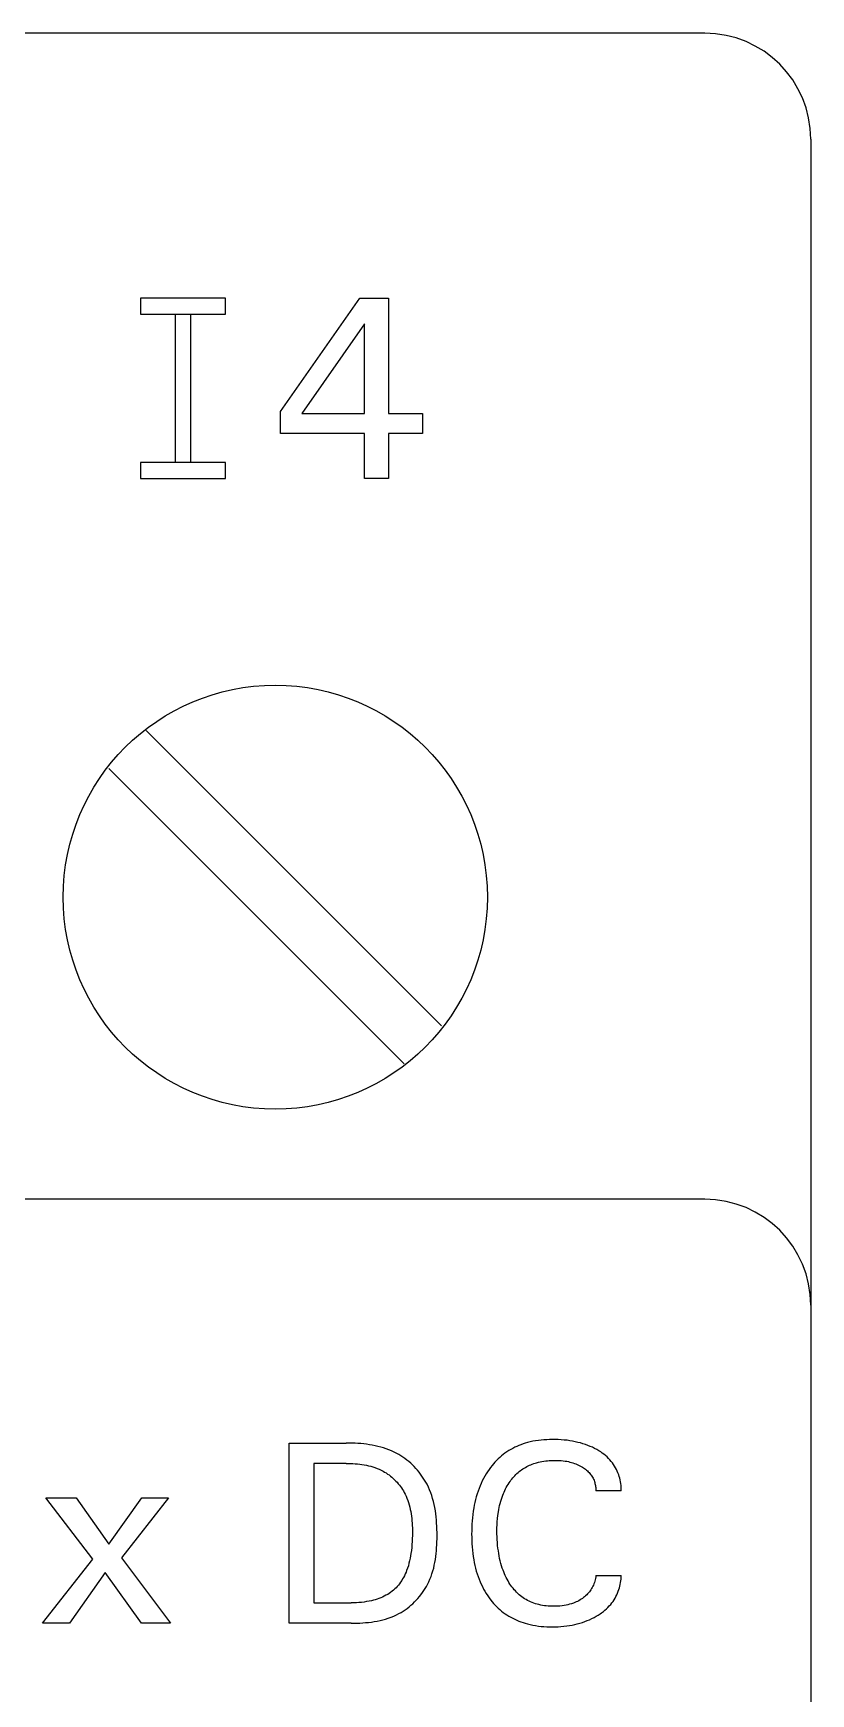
# Model space of a CAD drawing. Extents: x 0 to 420, y 0 to 297.
# Drawn here: x 186.97 to 194.3, y 234.33 to 250 of the extents above; entities that cross this region are included whole.
import ezdxf

# ---------------------------------------------------------------- set-up
doc = ezdxf.new("R2010")
doc.units = 0
doc.header["$LTSCALE"] = 23.1
doc.layers.add('10000_FRONT', color=7, linetype='CONTINUOUS')

msp = doc.modelspace()

# ---------------------------------------------------------------- linework, layer by layer
at = {"layer": '10000_FRONT', "color": 7, "linetype": 'CONTINUOUS'}
for p, q in [((193.3, 250), (159.8, 250)), ((194.3, 249), (194.3, 161)), ((187.98, 247.5), (187.98, 247.35)), ((188.78, 247.5), (187.98, 247.5)), ((188.78, 247.35), (188.78, 247.5)), ((189.3, 246.43), (190.049, 247.5)), ((190.049, 247.5), (190.318, 247.5)), ((190.318, 247.5), (190.318, 246.411)), ((187.98, 247.35), (188.78, 247.35)), ((188.305, 247.35), (188.305, 245.95)), ((188.455, 245.95), (188.455, 247.35)), ((190.09, 247.258), (189.499, 246.411)), ((190.09, 246.411), (190.09, 247.258)), ((189.3, 246.225), (189.3, 246.43)), ((189.499, 246.411), (190.09, 246.411)), ((190.318, 246.411), (190.64, 246.411)), ((190.64, 246.411), (190.64, 246.225)), ((190.09, 246.225), (189.3, 246.225)), ((190.09, 245.8), (190.09, 246.225)), ((190.318, 246.225), (190.318, 245.8)), ((190.64, 246.225), (190.318, 246.225)), ((187.98, 245.95), (187.98, 245.8)), ((188.78, 245.95), (187.98, 245.95)), ((188.78, 245.8), (188.78, 245.95)), ((187.98, 245.8), (188.78, 245.8)), ((190.318, 245.8), (190.09, 245.8)), ((190.818, 240.636), (188.033, 243.421)), ((187.682, 243.064), (190.467, 240.279)), ((193.3, 239), (159.8, 239)), ((189.382, 235), (189.382, 236.7)), ((189.382, 236.7), (189.92, 236.7)), ((189.948, 236.7), (189.92, 236.7)), ((189.975, 236.699), (189.948, 236.7)), ((190.002, 236.698), (189.975, 236.699)), ((191.628, 236.705), (191.607, 236.699)), ((191.653, 236.711), (191.628, 236.705)), ((191.679, 236.717), (191.653, 236.711)), ((191.705, 236.721), (191.679, 236.717)), ((191.731, 236.725), (191.705, 236.721)), ((191.757, 236.728), (191.731, 236.725)), ((191.784, 236.731), (191.757, 236.728)), ((191.81, 236.732), (191.784, 236.731)), ((191.836, 236.733), (191.81, 236.732)), ((191.863, 236.734), (191.836, 236.733)), ((191.891, 236.734), (191.863, 236.734)), ((191.918, 236.733), (191.891, 236.734)), ((191.946, 236.731), (191.918, 236.733)), ((191.974, 236.729), (191.946, 236.731)), ((192.002, 236.726), (191.974, 236.729)), ((192.029, 236.722), (192.002, 236.726)), ((192.054, 236.718), (192.029, 236.722)), ((192.079, 236.713), (192.054, 236.718)), ((192.103, 236.707), (192.079, 236.713)), ((192.128, 236.701), (192.103, 236.707)), ((192.152, 236.694), (192.128, 236.701)), ((190.029, 236.697), (190.002, 236.698)), ((190.056, 236.695), (190.029, 236.697)), ((190.084, 236.692), (190.056, 236.695)), ((190.111, 236.689), (190.084, 236.692)), ((190.138, 236.685), (190.111, 236.689)), ((190.165, 236.68), (190.138, 236.685)), ((190.192, 236.675), (190.165, 236.68)), ((190.218, 236.669), (190.192, 236.675)), ((190.245, 236.662), (190.218, 236.669)), ((190.271, 236.655), (190.245, 236.662)), ((190.297, 236.646), (190.271, 236.655)), ((190.322, 236.637), (190.297, 236.646)), ((190.347, 236.627), (190.322, 236.637)), ((190.372, 236.615), (190.347, 236.627)), ((190.396, 236.603), (190.372, 236.615)), ((190.416, 236.592), (190.396, 236.603)), ((190.435, 236.58), (190.416, 236.592)), ((190.454, 236.567), (190.435, 236.58)), ((190.473, 236.554), (190.454, 236.567)), ((190.491, 236.54), (190.473, 236.554)), ((191.351, 236.55), (191.336, 236.535)), ((191.367, 236.565), (191.351, 236.55)), ((191.383, 236.579), (191.367, 236.565)), ((191.399, 236.592), (191.383, 236.579)), ((191.416, 236.605), (191.399, 236.592)), ((191.434, 236.617), (191.416, 236.605)), ((191.452, 236.629), (191.434, 236.617)), ((191.47, 236.64), (191.452, 236.629)), ((191.489, 236.65), (191.47, 236.64)), ((191.508, 236.66), (191.489, 236.65)), ((191.527, 236.669), (191.508, 236.66)), ((191.547, 236.677), (191.527, 236.669)), ((191.567, 236.685), (191.547, 236.677)), ((191.587, 236.692), (191.567, 236.685)), ((191.607, 236.699), (191.587, 236.692)), ((192.176, 236.686), (192.152, 236.694)), ((192.198, 236.678), (192.176, 236.686)), ((192.219, 236.669), (192.198, 236.678)), ((192.241, 236.66), (192.219, 236.669)), ((192.262, 236.649), (192.241, 236.66)), ((192.282, 236.638), (192.262, 236.649)), ((192.302, 236.627), (192.282, 236.638)), ((192.319, 236.616), (192.302, 236.627)), ((192.334, 236.605), (192.319, 236.616)), ((192.35, 236.594), (192.334, 236.605)), ((192.365, 236.582), (192.35, 236.594)), ((192.379, 236.569), (192.365, 236.582)), ((192.393, 236.556), (192.379, 236.569)), ((192.406, 236.542), (192.393, 236.556)), ((189.614, 236.507), (189.614, 235.193)), ((189.92, 236.507), (189.614, 236.507)), ((189.92, 236.507), (189.941, 236.507)), ((189.941, 236.507), (189.962, 236.507)), ((189.962, 236.507), (189.983, 236.506)), ((189.983, 236.506), (190.004, 236.504)), ((190.004, 236.504), (190.025, 236.503)), ((190.025, 236.503), (190.046, 236.5)), ((190.046, 236.5), (190.067, 236.498)), ((190.067, 236.498), (190.088, 236.494)), ((190.088, 236.494), (190.109, 236.491)), ((190.109, 236.491), (190.13, 236.486)), ((190.13, 236.486), (190.15, 236.481)), ((190.15, 236.481), (190.17, 236.475)), ((190.17, 236.475), (190.19, 236.469)), ((190.19, 236.469), (190.21, 236.461)), ((190.21, 236.461), (190.229, 236.453)), ((190.229, 236.453), (190.248, 236.445)), ((190.248, 236.445), (190.267, 236.435)), ((190.267, 236.435), (190.281, 236.427)), ((190.281, 236.427), (190.295, 236.418)), ((190.295, 236.418), (190.309, 236.408)), ((190.309, 236.408), (190.323, 236.399)), ((190.323, 236.399), (190.336, 236.388)), ((190.336, 236.388), (190.349, 236.377)), ((190.509, 236.525), (190.491, 236.54)), ((190.527, 236.51), (190.509, 236.525)), ((190.544, 236.494), (190.527, 236.51)), ((190.56, 236.478), (190.544, 236.494)), ((190.576, 236.461), (190.56, 236.478)), ((190.591, 236.444), (190.576, 236.461)), ((190.606, 236.426), (190.591, 236.444)), ((190.62, 236.408), (190.606, 236.426)), ((190.633, 236.389), (190.62, 236.408)), ((190.646, 236.37), (190.633, 236.389)), ((191.226, 236.387), (191.214, 236.365)), ((191.238, 236.409), (191.226, 236.387)), ((191.252, 236.43), (191.238, 236.409)), ((191.266, 236.451), (191.252, 236.43)), ((191.281, 236.471), (191.266, 236.451)), ((191.294, 236.488), (191.281, 236.471)), ((191.307, 236.504), (191.294, 236.488)), ((191.322, 236.52), (191.307, 236.504)), ((191.336, 236.535), (191.322, 236.52)), ((191.499, 236.382), (191.509, 236.392)), ((191.509, 236.392), (191.519, 236.403)), ((191.519, 236.403), (191.529, 236.412)), ((191.529, 236.412), (191.54, 236.422)), ((191.54, 236.422), (191.551, 236.431)), ((191.551, 236.431), (191.562, 236.44)), ((191.562, 236.44), (191.573, 236.448)), ((191.573, 236.448), (191.585, 236.456)), ((191.585, 236.456), (191.597, 236.464)), ((191.597, 236.464), (191.609, 236.471)), ((191.609, 236.471), (191.622, 236.478)), ((191.622, 236.478), (191.635, 236.485)), ((191.635, 236.485), (191.648, 236.491)), ((191.648, 236.491), (191.661, 236.496)), ((191.661, 236.496), (191.674, 236.502)), ((191.674, 236.502), (191.687, 236.507)), ((191.687, 236.507), (191.701, 236.511)), ((191.701, 236.511), (191.714, 236.515)), ((191.714, 236.515), (191.731, 236.52)), ((191.731, 236.52), (191.748, 236.524)), ((191.748, 236.524), (191.765, 236.527)), ((191.765, 236.527), (191.783, 236.53)), ((191.783, 236.53), (191.8, 236.532)), ((191.8, 236.532), (191.817, 236.534)), ((191.817, 236.534), (191.834, 236.536)), ((191.834, 236.536), (191.852, 236.537)), ((191.852, 236.537), (191.869, 236.537)), ((191.869, 236.537), (191.887, 236.537)), ((191.887, 236.537), (191.906, 236.537)), ((191.906, 236.537), (191.926, 236.536)), ((191.926, 236.536), (191.946, 236.535)), ((191.946, 236.535), (191.965, 236.533)), ((191.965, 236.533), (191.985, 236.53)), ((191.985, 236.53), (191.999, 236.528)), ((191.999, 236.528), (192.014, 236.525)), ((192.014, 236.525), (192.029, 236.521)), ((192.029, 236.521), (192.043, 236.517)), ((192.043, 236.517), (192.057, 236.513)), ((192.057, 236.513), (192.071, 236.508)), ((192.071, 236.508), (192.085, 236.504)), ((192.085, 236.504), (192.097, 236.498)), ((192.097, 236.498), (192.11, 236.492)), ((192.11, 236.492), (192.123, 236.486)), ((192.123, 236.486), (192.135, 236.479)), ((192.135, 236.479), (192.147, 236.472)), ((192.147, 236.472), (192.157, 236.466)), ((192.157, 236.466), (192.166, 236.46)), ((192.166, 236.46), (192.176, 236.453)), ((192.176, 236.453), (192.185, 236.446)), ((192.185, 236.446), (192.193, 236.438)), ((192.193, 236.438), (192.202, 236.43)), ((192.202, 236.43), (192.21, 236.422)), ((192.21, 236.422), (192.217, 236.413)), ((192.217, 236.413), (192.224, 236.405)), ((192.224, 236.405), (192.23, 236.396)), ((192.23, 236.396), (192.236, 236.387)), ((192.236, 236.387), (192.242, 236.378)), ((192.419, 236.527), (192.406, 236.542)), ((192.43, 236.513), (192.419, 236.527)), ((192.44, 236.498), (192.43, 236.513)), ((192.45, 236.483), (192.44, 236.498)), ((192.459, 236.468), (192.45, 236.483)), ((192.468, 236.452), (192.459, 236.468)), ((192.475, 236.435), (192.468, 236.452)), ((192.482, 236.419), (192.475, 236.435)), ((192.489, 236.402), (192.482, 236.419)), ((192.494, 236.385), (192.489, 236.402)), ((190.349, 236.377), (190.362, 236.366)), ((190.362, 236.366), (190.374, 236.354)), ((190.374, 236.354), (190.386, 236.342)), ((190.386, 236.342), (190.398, 236.33)), ((190.398, 236.33), (190.409, 236.317)), ((190.409, 236.317), (190.42, 236.304)), ((190.42, 236.304), (190.43, 236.29)), ((190.43, 236.29), (190.44, 236.277)), ((190.44, 236.277), (190.449, 236.262)), ((190.449, 236.262), (190.458, 236.248)), ((190.458, 236.248), (190.466, 236.233)), ((190.466, 236.233), (190.474, 236.219)), ((190.658, 236.351), (190.646, 236.37)), ((190.67, 236.331), (190.658, 236.351)), ((190.681, 236.311), (190.67, 236.331)), ((190.694, 236.285), (190.681, 236.311)), ((190.705, 236.259), (190.694, 236.285)), ((190.716, 236.231), (190.705, 236.259)), ((190.726, 236.204), (190.716, 236.231)), ((191.162, 236.246), (191.154, 236.22)), ((191.172, 236.272), (191.162, 236.246)), ((191.182, 236.297), (191.172, 236.272)), ((191.192, 236.32), (191.182, 236.297)), ((191.202, 236.343), (191.192, 236.32)), ((191.214, 236.365), (191.202, 236.343)), ((191.402, 236.223), (191.408, 236.238)), ((191.408, 236.238), (191.415, 236.253)), ((191.415, 236.253), (191.422, 236.268)), ((191.422, 236.268), (191.429, 236.282)), ((191.429, 236.282), (191.437, 236.296)), ((191.437, 236.296), (191.446, 236.31)), ((191.446, 236.31), (191.455, 236.324)), ((191.455, 236.324), (191.464, 236.337)), ((191.464, 236.337), (191.472, 236.349)), ((191.472, 236.349), (191.481, 236.36)), ((191.481, 236.36), (191.49, 236.371)), ((191.49, 236.371), (191.499, 236.382)), ((192.242, 236.378), (192.247, 236.369)), ((192.247, 236.369), (192.251, 236.359)), ((192.251, 236.359), (192.256, 236.349)), ((192.256, 236.349), (192.259, 236.339)), ((192.259, 236.339), (192.263, 236.329)), ((192.263, 236.329), (192.265, 236.32)), ((192.265, 236.32), (192.268, 236.31)), ((192.268, 236.31), (192.27, 236.3)), ((192.27, 236.3), (192.271, 236.29)), ((192.271, 236.29), (192.273, 236.28)), ((192.273, 236.28), (192.273, 236.27)), ((192.273, 236.27), (192.274, 236.259)), ((192.274, 236.259), (192.273, 236.249)), ((192.512, 236.249), (192.273, 236.249)), ((192.499, 236.369), (192.494, 236.385)), ((192.503, 236.352), (192.499, 236.369)), ((192.506, 236.335), (192.503, 236.352)), ((192.509, 236.318), (192.506, 236.335)), ((192.511, 236.301), (192.509, 236.318)), ((192.512, 236.284), (192.511, 236.301)), ((192.512, 236.267), (192.512, 236.284)), ((192.512, 236.249), (192.512, 236.267)), ((187.531, 235.606), (187.087, 236.184)), ((187.087, 236.184), (187.373, 236.184)), ((187.373, 236.184), (187.681, 235.747)), ((187.681, 235.747), (187.993, 236.184)), ((188.243, 236.184), (187.799, 235.617)), ((187.993, 236.184), (188.243, 236.184)), ((190.474, 236.219), (190.484, 236.199)), ((190.484, 236.199), (190.492, 236.179)), ((190.492, 236.179), (190.5, 236.159)), ((190.5, 236.159), (190.507, 236.138)), ((190.507, 236.138), (190.513, 236.118)), ((190.513, 236.118), (190.519, 236.097)), ((190.519, 236.097), (190.523, 236.075)), ((190.523, 236.075), (190.528, 236.054)), ((190.734, 236.176), (190.726, 236.204)), ((190.742, 236.148), (190.734, 236.176)), ((190.749, 236.12), (190.742, 236.148)), ((190.755, 236.091), (190.749, 236.12)), ((190.76, 236.062), (190.755, 236.091)), ((191.122, 236.088), (191.117, 236.057)), ((191.127, 236.115), (191.122, 236.088)), ((191.133, 236.141), (191.127, 236.115)), ((191.139, 236.168), (191.133, 236.141)), ((191.146, 236.194), (191.139, 236.168)), ((191.154, 236.22), (191.146, 236.194)), ((191.358, 236.072), (191.362, 236.092)), ((191.362, 236.092), (191.366, 236.112)), ((191.366, 236.112), (191.371, 236.131)), ((191.371, 236.131), (191.376, 236.151)), ((191.376, 236.151), (191.382, 236.17)), ((191.382, 236.17), (191.389, 236.189)), ((191.389, 236.189), (191.396, 236.208)), ((191.396, 236.208), (191.402, 236.223)), ((190.528, 236.054), (190.531, 236.033)), ((190.531, 236.033), (190.534, 236.011)), ((190.534, 236.011), (190.537, 235.989)), ((190.537, 235.989), (190.539, 235.967)), ((190.539, 235.967), (190.541, 235.945)), ((190.541, 235.945), (190.542, 235.924)), ((190.542, 235.924), (190.543, 235.902)), ((190.764, 236.033), (190.76, 236.062)), ((190.767, 236.004), (190.764, 236.033)), ((190.77, 235.974), (190.767, 236.004)), ((190.772, 235.945), (190.77, 235.974)), ((190.774, 235.915), (190.772, 235.945)), ((191.105, 235.935), (191.104, 235.904)), ((191.107, 235.965), (191.105, 235.935)), ((191.11, 235.996), (191.107, 235.965)), ((191.113, 236.027), (191.11, 235.996)), ((191.117, 236.057), (191.113, 236.027)), ((191.341, 235.899), (191.342, 235.929)), ((191.342, 235.929), (191.344, 235.958)), ((191.344, 235.958), (191.346, 235.987)), ((191.346, 235.987), (191.349, 236.016)), ((191.349, 236.016), (191.355, 236.052)), ((191.355, 236.052), (191.358, 236.072)), ((190.541, 235.772), (190.539, 235.744)), ((190.542, 235.801), (190.541, 235.772)), ((190.543, 235.829), (190.542, 235.801)), ((190.543, 235.902), (190.543, 235.88)), ((190.543, 235.88), (190.543, 235.858)), ((190.543, 235.858), (190.543, 235.829)), ((190.775, 235.885), (190.774, 235.915)), ((190.774, 235.741), (190.775, 235.769)), ((190.776, 235.855), (190.775, 235.885)), ((190.775, 235.769), (190.776, 235.797)), ((190.776, 235.825), (190.776, 235.855)), ((190.776, 235.797), (190.776, 235.825)), ((191.103, 235.873), (191.102, 235.842)), ((191.102, 235.842), (191.103, 235.812)), ((191.104, 235.904), (191.103, 235.873)), ((191.103, 235.812), (191.104, 235.781)), ((191.104, 235.781), (191.105, 235.75)), ((191.341, 235.87), (191.341, 235.899)), ((191.341, 235.843), (191.341, 235.87)), ((191.342, 235.816), (191.341, 235.843)), ((191.343, 235.789), (191.342, 235.816)), ((191.345, 235.762), (191.343, 235.789)), ((191.347, 235.735), (191.345, 235.762)), ((187.054, 235), (187.531, 235.606)), ((187.799, 235.617), (188.263, 235)), ((190.522, 235.613), (190.517, 235.589)), ((190.526, 235.636), (190.522, 235.613)), ((190.53, 235.659), (190.526, 235.636)), ((190.534, 235.688), (190.53, 235.659)), ((190.537, 235.716), (190.534, 235.688)), ((190.539, 235.744), (190.537, 235.716)), ((190.76, 235.602), (190.764, 235.629)), ((190.764, 235.629), (190.767, 235.657)), ((190.767, 235.657), (190.77, 235.685)), ((190.77, 235.685), (190.772, 235.713)), ((190.772, 235.713), (190.774, 235.741)), ((191.105, 235.75), (191.107, 235.72)), ((191.107, 235.72), (191.11, 235.689)), ((191.11, 235.689), (191.113, 235.659)), ((191.113, 235.659), (191.117, 235.629)), ((191.117, 235.629), (191.122, 235.598)), ((191.35, 235.708), (191.347, 235.735)), ((191.354, 235.682), (191.35, 235.708)), ((191.357, 235.658), (191.354, 235.682)), ((191.361, 235.635), (191.357, 235.658)), ((191.366, 235.611), (191.361, 235.635)), ((191.371, 235.588), (191.366, 235.611)), ((187.647, 235.48), (187.31, 235)), ((187.987, 235), (187.647, 235.48)), ((190.468, 235.449), (190.46, 235.433)), ((190.476, 235.465), (190.468, 235.449)), ((190.483, 235.481), (190.476, 235.465)), ((190.489, 235.498), (190.483, 235.481)), ((190.497, 235.52), (190.489, 235.498)), ((190.505, 235.543), (190.497, 235.52)), ((190.511, 235.566), (190.505, 235.543)), ((190.517, 235.589), (190.511, 235.566)), ((190.719, 235.442), (190.728, 235.468)), ((190.728, 235.468), (190.736, 235.494)), ((190.736, 235.494), (190.744, 235.521)), ((190.744, 235.521), (190.75, 235.547)), ((190.75, 235.547), (190.755, 235.574)), ((190.755, 235.574), (190.76, 235.602)), ((191.122, 235.598), (191.127, 235.572)), ((191.127, 235.572), (191.133, 235.545)), ((191.133, 235.545), (191.139, 235.519)), ((191.139, 235.519), (191.146, 235.493)), ((191.146, 235.493), (191.154, 235.467)), ((191.154, 235.467), (191.163, 235.441)), ((191.377, 235.565), (191.371, 235.588)), ((191.384, 235.542), (191.377, 235.565)), ((191.391, 235.52), (191.384, 235.542)), ((191.398, 235.502), (191.391, 235.52)), ((191.404, 235.485), (191.398, 235.502)), ((191.411, 235.467), (191.404, 235.485)), ((191.419, 235.45), (191.411, 235.467)), ((191.427, 235.433), (191.419, 235.45)), ((192.273, 235.451), (192.272, 235.437)), ((192.273, 235.451), (192.512, 235.451)), ((192.512, 235.434), (192.512, 235.451)), ((190.338, 235.292), (190.324, 235.282)), ((190.351, 235.302), (190.338, 235.292)), ((190.364, 235.313), (190.351, 235.302)), ((190.376, 235.324), (190.364, 235.313)), ((190.389, 235.336), (190.376, 235.324)), ((190.4, 235.348), (190.389, 235.336)), ((190.411, 235.36), (190.4, 235.348)), ((190.422, 235.373), (190.411, 235.36)), ((190.432, 235.388), (190.422, 235.373)), ((190.442, 235.403), (190.432, 235.388)), ((190.451, 235.418), (190.442, 235.403)), ((190.46, 235.433), (190.451, 235.418)), ((190.638, 235.289), (190.651, 235.308)), ((190.651, 235.308), (190.663, 235.327)), ((190.663, 235.327), (190.675, 235.347)), ((190.675, 235.347), (190.686, 235.367)), ((190.686, 235.367), (190.698, 235.391)), ((190.698, 235.391), (190.709, 235.417)), ((190.709, 235.417), (190.719, 235.442)), ((191.163, 235.441), (191.172, 235.416)), ((191.172, 235.416), (191.182, 235.391)), ((191.182, 235.391), (191.192, 235.368)), ((191.192, 235.368), (191.203, 235.346)), ((191.203, 235.346), (191.214, 235.323)), ((191.214, 235.323), (191.226, 235.302)), ((191.226, 235.302), (191.239, 235.28)), ((191.436, 235.417), (191.427, 235.433)), ((191.445, 235.4), (191.436, 235.417)), ((191.454, 235.384), (191.445, 235.4)), ((191.463, 235.37), (191.454, 235.384)), ((191.472, 235.357), (191.463, 235.37)), ((191.482, 235.343), (191.472, 235.357)), ((191.492, 235.33), (191.482, 235.343)), ((191.503, 235.317), (191.492, 235.33)), ((191.514, 235.305), (191.503, 235.317)), ((191.525, 235.293), (191.514, 235.305)), ((191.537, 235.282), (191.525, 235.293)), ((192.212, 235.296), (192.204, 235.286)), ((192.22, 235.306), (192.212, 235.296)), ((192.227, 235.316), (192.22, 235.306)), ((192.233, 235.327), (192.227, 235.316)), ((192.239, 235.338), (192.233, 235.327)), ((192.245, 235.349), (192.239, 235.338)), ((192.25, 235.361), (192.245, 235.349)), ((192.255, 235.373), (192.25, 235.361)), ((192.26, 235.386), (192.255, 235.373)), ((192.263, 235.398), (192.26, 235.386)), ((192.267, 235.411), (192.263, 235.398)), ((192.27, 235.424), (192.267, 235.411)), ((192.272, 235.437), (192.27, 235.424)), ((192.478, 235.285), (192.485, 235.302)), ((192.485, 235.302), (192.49, 235.318)), ((192.49, 235.318), (192.495, 235.334)), ((192.495, 235.334), (192.5, 235.351)), ((192.5, 235.351), (192.503, 235.367)), ((192.503, 235.367), (192.507, 235.384)), ((192.507, 235.384), (192.509, 235.4)), ((192.509, 235.4), (192.511, 235.417)), ((192.511, 235.417), (192.512, 235.434)), ((189.614, 235.193), (189.967, 235.193)), ((189.991, 235.193), (189.967, 235.193)), ((190.015, 235.194), (189.991, 235.193)), ((190.039, 235.195), (190.015, 235.194)), ((190.063, 235.197), (190.039, 235.195)), ((190.087, 235.2), (190.063, 235.197)), ((190.111, 235.204), (190.087, 235.2)), ((190.135, 235.208), (190.111, 235.204)), ((190.158, 235.213), (190.135, 235.208)), ((190.176, 235.217), (190.158, 235.213)), ((190.193, 235.222), (190.176, 235.217)), ((190.211, 235.228), (190.193, 235.222)), ((190.228, 235.234), (190.211, 235.228)), ((190.245, 235.24), (190.228, 235.234)), ((190.262, 235.248), (190.245, 235.24)), ((190.278, 235.255), (190.262, 235.248)), ((190.294, 235.264), (190.278, 235.255)), ((190.31, 235.273), (190.294, 235.264)), ((190.324, 235.282), (190.31, 235.273)), ((190.475, 235.128), (190.493, 235.141)), ((190.493, 235.141), (190.512, 235.155)), ((190.512, 235.155), (190.529, 235.17)), ((190.529, 235.17), (190.547, 235.185)), ((190.547, 235.185), (190.563, 235.201)), ((190.563, 235.201), (190.58, 235.218)), ((190.58, 235.218), (190.595, 235.235)), ((190.595, 235.235), (190.61, 235.252)), ((190.61, 235.252), (190.624, 235.27)), ((190.624, 235.27), (190.638, 235.289)), ((191.239, 235.28), (191.253, 235.26)), ((191.253, 235.26), (191.267, 235.239)), ((191.267, 235.239), (191.282, 235.219)), ((191.282, 235.219), (191.295, 235.203)), ((191.295, 235.203), (191.309, 235.187)), ((191.309, 235.187), (191.323, 235.172)), ((191.323, 235.172), (191.337, 235.157)), ((191.337, 235.157), (191.352, 235.143)), ((191.352, 235.143), (191.368, 235.129)), ((191.549, 235.27), (191.537, 235.282)), ((191.562, 235.26), (191.549, 235.27)), ((191.575, 235.25), (191.562, 235.26)), ((191.588, 235.241), (191.575, 235.25)), ((191.601, 235.232), (191.588, 235.241)), ((191.615, 235.224), (191.601, 235.232)), ((191.629, 235.216), (191.615, 235.224)), ((191.643, 235.209), (191.629, 235.216)), ((191.658, 235.202), (191.643, 235.209)), ((191.673, 235.196), (191.658, 235.202)), ((191.688, 235.19), (191.673, 235.196)), ((191.703, 235.185), (191.688, 235.19)), ((191.72, 235.18), (191.703, 235.185)), ((191.737, 235.176), (191.72, 235.18)), ((191.754, 235.172), (191.737, 235.176)), ((191.771, 235.169), (191.754, 235.172)), ((191.788, 235.166), (191.771, 235.169)), ((191.806, 235.164), (191.788, 235.166)), ((191.823, 235.162), (191.806, 235.164)), ((191.841, 235.161), (191.823, 235.162)), ((191.858, 235.16), (191.841, 235.161)), ((191.876, 235.16), (191.858, 235.16)), ((191.896, 235.161), (191.876, 235.16)), ((191.915, 235.161), (191.896, 235.161)), ((191.935, 235.163), (191.915, 235.161)), ((191.954, 235.165), (191.935, 235.163)), ((191.974, 235.168), (191.954, 235.165)), ((191.992, 235.171), (191.974, 235.168)), ((192.009, 235.175), (191.992, 235.171)), ((192.026, 235.179), (192.009, 235.175)), ((192.044, 235.184), (192.026, 235.179)), ((192.061, 235.19), (192.044, 235.184)), ((192.074, 235.195), (192.061, 235.19)), ((192.087, 235.201), (192.074, 235.195)), ((192.099, 235.207), (192.087, 235.201)), ((192.112, 235.213), (192.099, 235.207)), ((192.124, 235.22), (192.112, 235.213)), ((192.136, 235.228), (192.124, 235.22)), ((192.147, 235.235), (192.136, 235.228)), ((192.157, 235.242), (192.147, 235.235)), ((192.167, 235.25), (192.157, 235.242)), ((192.177, 235.259), (192.167, 235.25)), ((192.187, 235.267), (192.177, 235.259)), ((192.196, 235.277), (192.187, 235.267)), ((192.204, 235.286), (192.196, 235.277)), ((192.359, 235.124), (192.373, 235.136)), ((192.373, 235.136), (192.387, 235.15)), ((192.387, 235.15), (192.4, 235.164)), ((192.4, 235.164), (192.413, 235.178)), ((192.413, 235.178), (192.424, 235.192)), ((192.424, 235.192), (192.435, 235.207)), ((192.435, 235.207), (192.445, 235.222)), ((192.445, 235.222), (192.454, 235.237)), ((192.454, 235.237), (192.463, 235.253)), ((192.463, 235.253), (192.471, 235.269)), ((192.471, 235.269), (192.478, 235.285)), ((187.31, 235), (187.054, 235)), ((188.263, 235), (187.987, 235)), ((189.966, 235), (189.382, 235)), ((189.966, 235), (189.993, 235)), ((189.993, 235), (190.021, 235.001)), ((190.021, 235.001), (190.048, 235.002)), ((190.048, 235.002), (190.075, 235.004)), ((190.075, 235.004), (190.102, 235.006)), ((190.102, 235.006), (190.13, 235.009)), ((190.13, 235.009), (190.157, 235.012)), ((190.157, 235.012), (190.184, 235.016)), ((190.184, 235.016), (190.211, 235.021)), ((190.211, 235.021), (190.238, 235.027)), ((190.238, 235.027), (190.264, 235.033)), ((190.264, 235.033), (190.291, 235.04)), ((190.291, 235.04), (190.316, 235.049)), ((190.316, 235.049), (190.342, 235.058)), ((190.342, 235.058), (190.367, 235.068)), ((190.367, 235.068), (190.392, 235.079)), ((190.392, 235.079), (190.416, 235.092)), ((190.416, 235.092), (190.436, 235.103)), ((190.436, 235.103), (190.456, 235.115)), ((190.456, 235.115), (190.475, 235.128)), ((191.368, 235.129), (191.384, 235.115)), ((191.384, 235.115), (191.4, 235.103)), ((191.4, 235.103), (191.417, 235.09)), ((191.417, 235.09), (191.434, 235.079)), ((191.434, 235.079), (191.452, 235.067)), ((191.452, 235.067), (191.471, 235.057)), ((191.471, 235.057), (191.489, 235.047)), ((191.489, 235.047), (191.508, 235.038)), ((191.508, 235.038), (191.528, 235.029)), ((191.528, 235.029), (191.547, 235.021)), ((191.547, 235.021), (191.567, 235.013)), ((191.567, 235.013), (191.587, 235.006)), ((191.587, 235.006), (191.607, 235)), ((191.607, 235), (191.628, 234.994)), ((191.628, 234.994), (191.653, 234.988)), ((191.653, 234.988), (191.679, 234.983)), ((191.679, 234.983), (191.705, 234.978)), ((191.705, 234.978), (191.731, 234.974)), ((191.998, 234.975), (192.025, 234.979)), ((192.025, 234.979), (192.049, 234.983)), ((192.049, 234.983), (192.074, 234.988)), ((192.074, 234.988), (192.098, 234.994)), ((192.098, 234.994), (192.122, 235.001)), ((192.122, 235.001), (192.146, 235.008)), ((192.146, 235.008), (192.169, 235.016)), ((192.169, 235.016), (192.191, 235.025)), ((192.191, 235.025), (192.213, 235.034)), ((192.213, 235.034), (192.235, 235.044)), ((192.235, 235.044), (192.256, 235.055)), ((192.256, 235.055), (192.276, 235.066)), ((192.276, 235.066), (192.296, 235.078)), ((192.296, 235.078), (192.313, 235.089)), ((192.313, 235.089), (192.328, 235.1)), ((192.328, 235.1), (192.344, 235.112)), ((192.344, 235.112), (192.359, 235.124)), ((191.731, 234.974), (191.757, 234.971)), ((191.757, 234.971), (191.784, 234.969)), ((191.784, 234.969), (191.81, 234.967)), ((191.81, 234.967), (191.836, 234.967)), ((191.836, 234.967), (191.863, 234.966)), ((191.863, 234.966), (191.89, 234.967)), ((191.89, 234.967), (191.917, 234.968)), ((191.917, 234.968), (191.944, 234.969)), ((191.944, 234.969), (191.971, 234.972)), ((191.971, 234.972), (191.998, 234.975))]:
    msp.add_line(p, q, dxfattribs=at)
msp.add_circle((189.25, 241.85), 2, dxfattribs=at)
for centre in [(193.3, 249), (193.3, 238)]:
    msp.add_arc(centre, 1, 0, 90, dxfattribs=at)

doc.saveas('drawing.dxf')
